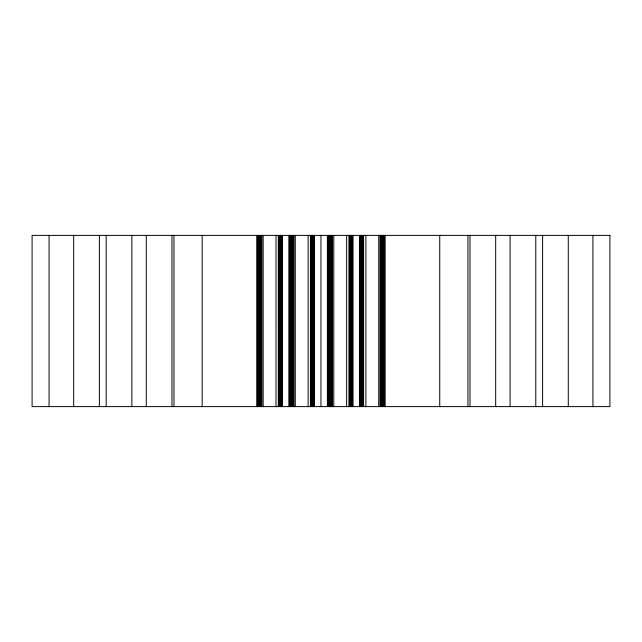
<?xml version="1.0" encoding="UTF-8"?>
<svg xmlns="http://www.w3.org/2000/svg" width="642" height="642" viewBox="0 0 642 642"><rect width="100%" height="100%" fill="white"/><g stroke="black" fill="none" stroke-linecap="round" stroke-linejoin="round"><path stroke-width="0.96" d="M592.927 235.389L592.927 406.611M568.282 235.389L568.282 406.611M542.602 235.389L542.602 406.611M535.781 235.389L535.781 406.611M510.093 235.389L510.093 406.611M495.68 235.389L495.68 406.611M469.992 235.389L469.992 406.611M467.938 235.389L467.938 406.611M439.73 235.389L439.73 406.611M385.152 235.389L385.152 406.611M384.389 235.389L384.389 406.611M383.643 235.389L383.643 406.611M382.937 235.389L382.937 406.611M382.255 235.389L382.255 406.611M381.621 235.389L381.621 406.611M381.035 235.389L381.035 406.611M380.497 235.389L380.497 406.611M380.016 235.389L380.016 406.611M378.732 235.389L378.732 406.611M365.9 235.389L365.892 406.611M363.597 235.389L363.597 406.611M363.003 235.389L363.003 406.611M362.369 235.389L362.369 406.611M361.695 235.389L361.695 406.611M360.981 235.389L360.981 406.611M360.242 235.389L360.242 406.611M359.472 235.389L359.472 406.611M353.052 235.389L353.052 406.611M352.289 235.389L352.289 406.611M351.543 235.389L351.543 406.611M350.837 235.389L350.837 406.611M350.155 235.389L350.155 406.611M349.521 235.389L349.521 406.611M348.935 235.389L348.935 406.611M346.632 235.389L346.632 406.611M333.792 235.389L333.792 406.611M332.508 235.389L332.508 406.611M332.026 235.389L332.026 406.611M331.489 235.389L331.489 406.611M330.903 235.389L330.903 406.611M330.269 235.389L330.269 406.611M329.587 235.389L329.587 406.611M328.881 235.389L328.881 406.611M328.134 235.389L328.134 406.611M327.372 235.389L327.372 406.611M320.952 235.389L320.952 406.611M314.532 235.389L314.532 406.611M313.761 235.389L313.761 406.611M313.023 235.389L313.023 406.611M312.309 235.389L312.309 406.611M311.635 235.389L311.635 406.611M311.001 235.389L311.001 406.611M310.415 235.389L310.415 406.611M308.112 235.389L308.112 406.611M295.272 235.389L295.272 406.611M293.98 235.389L293.98 406.611M293.506 235.389L293.506 406.611M292.969 235.389L292.969 406.611M292.375 235.389L292.375 406.611M291.741 235.389L291.741 406.611M291.067 235.389L291.067 406.611M290.353 235.389L290.353 406.611M289.614 235.389L289.614 406.611M288.852 235.389L288.852 406.611M282.424 235.389L282.424 406.611M281.661 235.389L281.661 406.611M280.923 235.389L280.923 406.611M280.209 235.389L280.209 406.611M279.535 235.389L279.535 406.611M278.901 235.389L278.901 406.611M278.307 235.389L278.307 406.611M276.004 235.389L276.012 406.611M263.164 235.389L263.164 406.611M261.88 235.389L261.88 406.611M261.398 235.389L261.398 406.611M260.861 235.389L260.861 406.611M260.275 235.389L260.275 406.611M259.641 235.389L259.641 406.611M258.959 235.389L258.959 406.611M258.253 235.389L258.253 406.611M257.506 235.389L257.506 406.611M256.744 235.389L256.744 406.611M202.166 235.389L202.166 406.611M173.966 235.389L173.966 406.611M171.952 235.389L171.952 406.611M146.272 235.389L146.272 406.611M131.867 235.389L131.867 406.611M106.179 235.389L106.179 406.611M99.374 235.389L99.374 406.611M73.686 235.389L73.686 406.611M49.065 235.389L49.065 406.611M609.9 235.389L32.1 235.389L32.1 406.611L609.9 406.611L609.9 235.389"/></g></svg>
